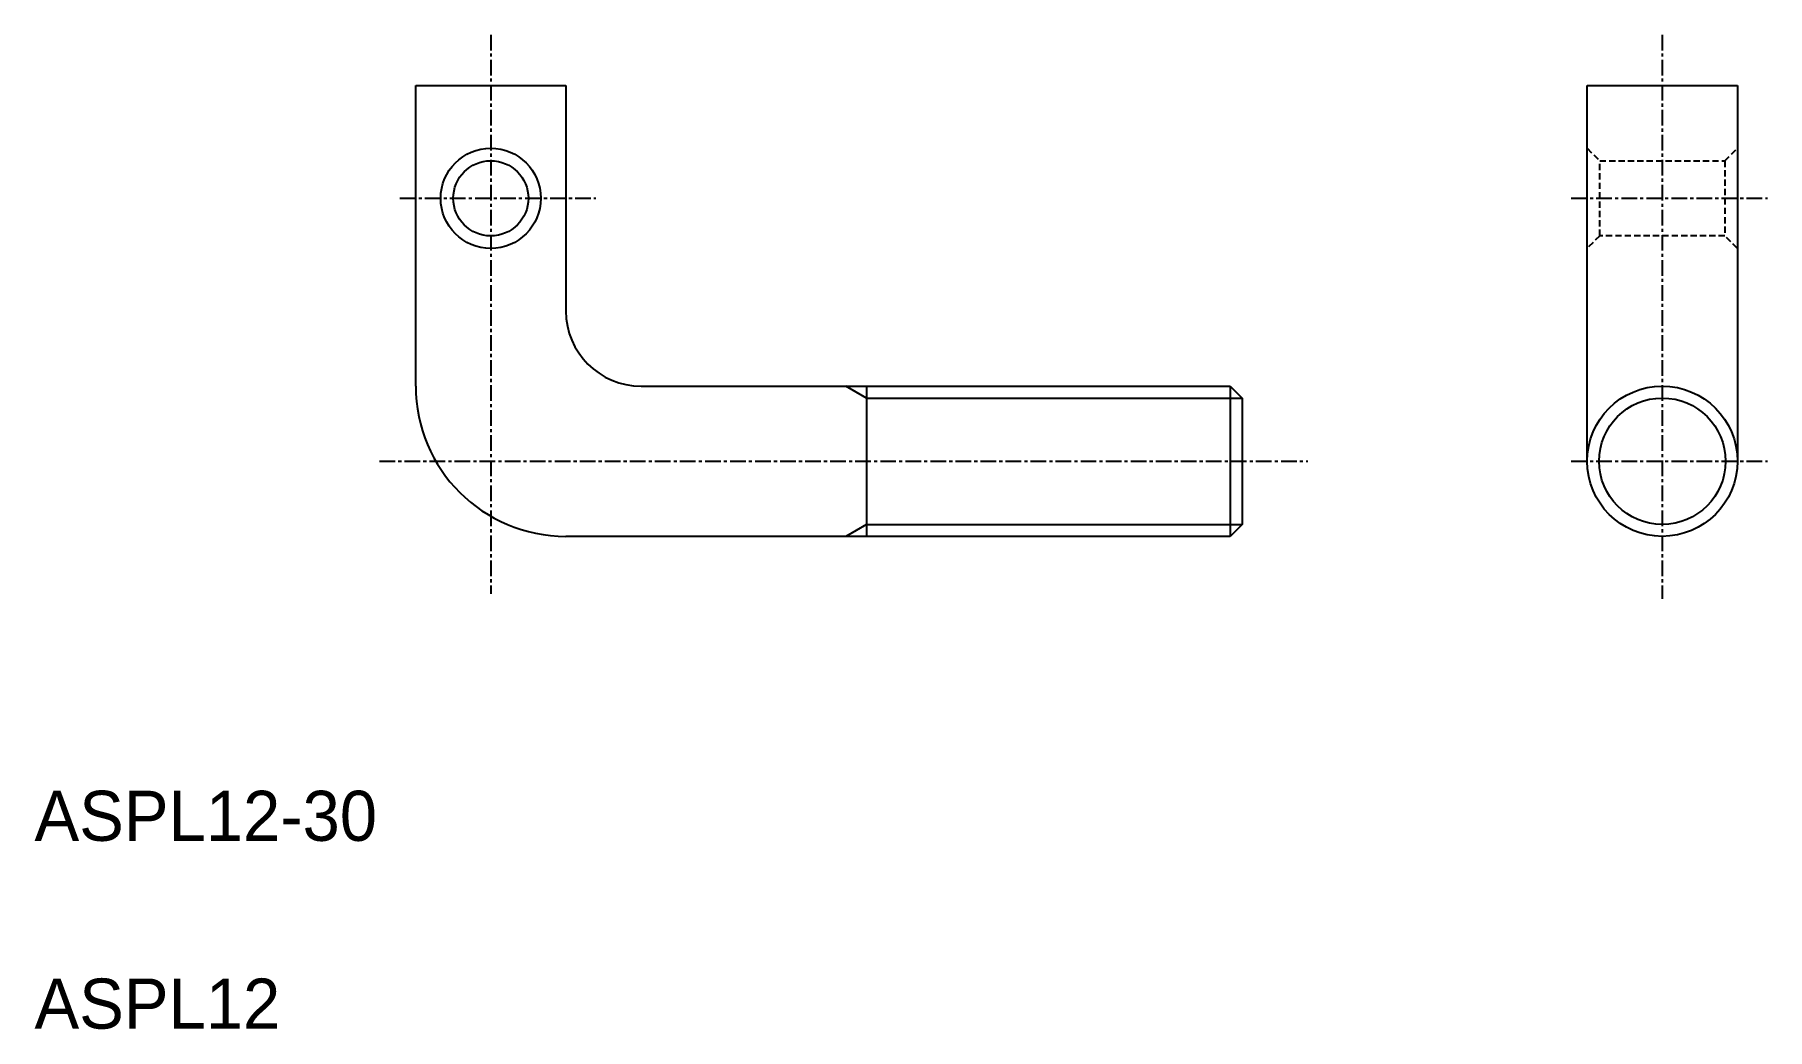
# Model space of a CAD drawing. Extents: x 10 to 148, y 10 to 89.
import ezdxf

# ---------------------------------------------------------------- set-up
doc = ezdxf.new("R2010")
doc.units = 0
doc.linetypes.add('CENTER', pattern=[2, 1.25, -0.25, 0.25, -0.25])
doc.linetypes.add('DASHED', pattern=[0.75, 0.5, -0.25])
doc.layers.get('0').update_dxf_attribs({"linetype": 'CONTINUOUS'})
doc.layers.add('CENTER', color=1, linetype='CENTER')

msp = doc.modelspace()

# ---------------------------------------------------------------- linework, layer by layer
at = {"color": 7, "linetype": 'CONTINUOUS'}
for p, q in [((40.44, 85.32), (52.44, 85.32)), ((40.44, 61.32), (40.44, 85.32)), ((52.44, 85.32), (52.44, 67.32)), ((134, 55.32), (134, 85.32)), ((134, 85.32), (146, 85.32)), ((146, 85.32), (146, 55.32)), ((58.44, 61.32), (105.5, 61.32)), ((76.44, 61.32), (76.44, 49.32)), ((105.5, 61.32), (105.5, 49.32)), ((105.5, 61.32), (106.44, 60.37)), ((106.44, 60.37), (106.44, 50.26)), ((106.44, 50.26), (105.5, 49.32)), ((105.5, 49.32), (52.44, 49.32))]:
    msp.add_line(p, q, dxfattribs=at)
at = {"color": 3, "linetype": 'DASHED'}
for p, q in [((134, 80.32), (135, 79.32)), ((145, 79.32), (146, 80.32)), ((135, 79.32), (145, 79.32)), ((135, 73.32), (135, 79.32)), ((145, 79.32), (145, 73.32)), ((135, 73.32), (134, 72.32)), ((145, 73.32), (135, 73.32)), ((146, 72.32), (145, 73.32))]:
    msp.add_line(p, q, dxfattribs=at)
at = {"color": 3, "linetype": 'CONTINUOUS'}
for p, q in [((76.44, 60.37), (74.8, 61.32)), ((76.44, 60.37), (106.44, 60.37)), ((76.44, 50.26), (74.8, 49.32)), ((76.44, 50.26), (106.44, 50.26))]:
    msp.add_line(p, q, dxfattribs=at)
at = {"color": 7, "linetype": 'CONTINUOUS'}
for centre, radius in [((46.44, 76.32), 4), ((46.44, 76.32), 3), ((140, 55.32), 6)]:
    msp.add_circle(centre, radius, dxfattribs=at)
at = {"color": 3, "linetype": 'CONTINUOUS'}
msp.add_circle((140, 55.32), 5.05, dxfattribs=at)
at = {"color": 7, "linetype": 'CONTINUOUS'}
for centre, radius in [((58.44, 67.32), 6), ((52.44, 61.32), 12)]:
    msp.add_arc(centre, radius, 180, 270, dxfattribs=at)
at = {"layer": 'CENTER', "color": 1, "linetype": 'CENTER'}
for p, q in [((46.44, 89.39), (46.44, 44.73)), ((140, 89.39), (140, 44.32)), ((39.18, 76.32), (54.84, 76.32)), ((132.73, 76.32), (148.39, 76.32)), ((37.55, 55.32), (111.68, 55.32)), ((132.73, 55.32), (148.39, 55.32))]:
    msp.add_line(p, q, dxfattribs=at)

# ---------------------------------------------------------------- texts
at = {"color": 7, "linetype": 'CONTINUOUS'}
for s, p in [('ASPL12-30', (10, 25)), ('ASPL12', (10, 10))]:
    msp.add_text(s, height=4, dxfattribs=at).set_placement(p)

doc.saveas('drawing.dxf')
